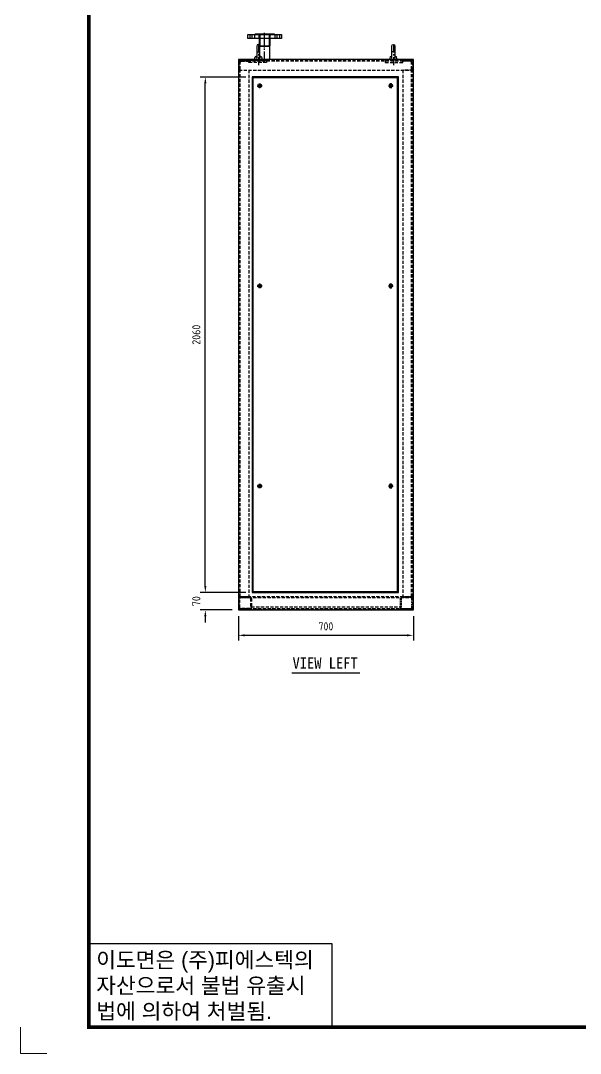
# Model space of a CAD drawing. Header units: millimetres. Extents: x -8980 to 16421, y 0 to 6237.
# Drawn here: x -8980 to -6741, y 0 to 4128 of the extents above; entities that cross this region are included whole.
import ezdxf
from ezdxf.enums import TextEntityAlignment as Align

# ---------------------------------------------------------------- set-up
doc = ezdxf.new("R2010")
doc.units = ezdxf.units.MM
for name, pattern in [('CENTER', [50.8, 31.75, -6.35, 6.35, -6.35]), ('CENTER1', [10, 7, -1, 1, -1]), ('HIDDEN', [9.525, 6.35, -3.175]), ('HIDDENX2', [19.05, 12.7, -6.35]), ('PHANTOM2', [31.75, 15.875, -3.175, 3.175, -3.175, 3.175, -3.175])]:
    doc.linetypes.add(name, pattern=pattern)
for name, color, linetype in [('3', 3, 'Continuous'), ('BOM', 6, 'Continuous'), ('CENTER', 1, 'CENTER'), ('FORMAT-1', 7, 'Continuous'), ('HL', 2, 'HIDDEN')]:
    doc.layers.add(name, color=color, linetype=linetype)
doc.styles.add('H', font='')
doc.styles.add('h1', font='')
doc.styles.add('HAN', font='')
doc.styles.get("Standard").update_dxf_attribs({"font": 'ISOCP.SHX', "bigfont": 'WHGTXT.SHX'})
doc.styles.get('H').set_extended_font_data('Dotum')
doc.styles.get('h1').set_extended_font_data('New Gulim')
doc.styles.get('HAN').set_extended_font_data('GulimChe')
doc.dimstyles.new('PS-10', dxfattribs={"dimscale": 10, "dimtxt": 3.2, "dimasz": 2.5, "dimexe": 2, "dimexo": 2.5, "dimgap": 2, "dimtad": 1, "dimtoh": 1, "dimrnd": 0.05, "dimzin": 12, "dimdsep": 46, "dimtxsty": 'Standard', "dimcen": 0, "dimclrt": 2, "dimazin": 3, "dimtfac": 1, "dimtofl": 0, "dimtmove": 0, "dimatfit": 3, "dimfxl": 0, "dimtolj": 1, "dimtzin": 0, "dimarcsym": 0})

# ---------------------------------------------------------------- blocks, each defined once
blk = doc.blocks.new('MCLBM1')
at = {"color": 0}
blk.add_circle((0, 0), 0.5, dxfattribs=at)
at = {"style": 'H'}
blk.add_text('BM', height=0.5, dxfattribs=at).set_placement((0, 0), align=Align.MIDDLE)
at = {"style": 'H', "flags": 1}
for tag, p in [('SPEC', (0, -3)), ('WEIGHT', (0, -5)), ('NAME', (0, -1)), ('ENAME', (0, -2)), ('MATERIAL', (0, -4)), ('REMARK', (0, -6))]:
    blk.add_attdef(tag, p, '', height=0.5, dxfattribs=at)
blk = doc.blocks.new('A$C288B02AA')
for points in [[(-3.2, 0.6, 0.414214), (-0.6, 3.2)], [(0.6, 3.2, 0.414214), (3.2, 0.6)], [(-3.2, -0.6, -0.414214), (-0.6, -3.2)], [(3.2, -0.6, 0.414214), (0.6, -3.2)]]:
    blk.add_lwpolyline(points, format="xyb")
at = {"color": 6, "linetype": 'PHANTOM2'}
blk.add_circle((0, 0), 7.5, dxfattribs=at)
blk.add_circle((0, 0), 6)
for start, end in [(169.5243, 190.4757), (79.5243, 100.4757), (349.5243, 10.4757), (259.5243, 280.4757)]:
    blk.add_arc((0, 0), 3.3, start, end)
at = {"layer": 'CENTER'}
for p, q in [((9, 0), (-9, 0)), ((0, 9), (0, -9))]:
    blk.add_line(p, q, dxfattribs=at)
at = {"layer": 'BOM', "rotation": 270}
blk.add_blockref('MCLBM1', (3.4, -3.4), dxfattribs=at)
blk = doc.blocks.new('*D153')
at = {"color": 0, "lineweight": -2}
for p, q in [((-8108.9, 1747.3), (-8108.9, 1650.7)), ((-7408.9, 1747.3), (-7408.9, 1650.7)), ((-7433.9, 1670.7), (-8083.9, 1670.7))]:
    blk.add_line(p, q, dxfattribs=at)
at = {"color": 0}
for points in [[(-8083.9, 1674.9), (-8083.9, 1666.6), (-8108.9, 1670.7)], [(-7433.9, 1674.9), (-7433.9, 1666.6), (-7408.9, 1670.7)]]:
    blk.add_solid(points, dxfattribs=at)
at = {"layer": 'DEFPOINTS', "color": 0}
for p in [(-8108.9, 1772.3, 0), (-7408.9, 1772.3, 0), (-8108.9, 1670.7)]:
    blk.add_point(p, dxfattribs=at)
at = {"color": 2, "insert": (-7758.9, 1706.7), "char_height": 32, "attachment_point": 5}
blk.add_mtext('\\A1;700', dxfattribs=at)
blk = doc.blocks.new('*D155')
at = {"color": 0, "lineweight": -2}
for p, q in [((-8241.1, 1867.3), (-8241.1, 1892.3)), ((-8078.9, 1842.3), (-8261.1, 1842.3)), ((-8133.9, 1772.3), (-8261.1, 1772.3)), ((-8241.1, 1747.3), (-8241.1, 1722.3))]:
    blk.add_line(p, q, dxfattribs=at)
at = {"color": 0}
for points in [[(-8245.2, 1867.3), (-8236.9, 1867.3), (-8241.1, 1842.3)], [(-8245.2, 1747.3), (-8236.9, 1747.3), (-8241.1, 1772.3)]]:
    blk.add_solid(points, dxfattribs=at)
at = {"layer": 'DEFPOINTS', "color": 0}
for p in [(-8241.1, 1842.3), (-8053.9, 1842.3), (-8108.9, 1772.3, 0)]:
    blk.add_point(p, dxfattribs=at)
at = {"color": 2, "insert": (-8277.1, 1807.3), "char_height": 32, "attachment_point": 5, "rotation": 90}
blk.add_mtext('\\A1;70', dxfattribs=at)
blk = doc.blocks.new('*D156')
at = {"color": 0, "lineweight": -2}
for p, q in [((-8078.9, 3902.3), (-8261.1, 3902.3)), ((-8241.1, 1867.3), (-8241.1, 3877.3)), ((-8078.9, 1842.3), (-8261.1, 1842.3))]:
    blk.add_line(p, q, dxfattribs=at)
at = {"color": 0}
for points in [[(-8245.2, 3877.3), (-8236.9, 3877.3), (-8241.1, 3902.3)], [(-8245.2, 1867.3), (-8236.9, 1867.3), (-8241.1, 1842.3)]]:
    blk.add_solid(points, dxfattribs=at)
at = {"layer": 'DEFPOINTS', "color": 0}
for p in [(-8241.1, 3902.3), (-8053.9, 3902.3), (-8053.9, 1842.3)]:
    blk.add_point(p, dxfattribs=at)
at = {"color": 2, "insert": (-8277.1, 2872.3), "char_height": 32, "attachment_point": 5, "rotation": 90}
blk.add_mtext('\\A1;2060', dxfattribs=at)
blk = doc.blocks.new('A$C73991B19')
at = {"color": 2}
for p, q in [((-59.5, 0), (-59.5, -16)), ((-40.5, 0), (-40.5, -16)), ((-21.6, -16), (-21.6, 0)), ((21.6, -16), (21.6, 0)), ((40.5, 0), (40.5, -16)), ((59.5, 0), (59.5, -16))]:
    blk.add_line(p, q, dxfattribs=at)
at = {"color": 3, "ltscale": 10}
blk.add_lwpolyline([(-67.5, -16), (-67.5, -2, -0.414214), (-65.5, 0), (65.5, 0, -0.414214), (67.5, -2), (67.5, -16)], format="xyb", close=True, dxfattribs=at)
at = {"layer": 'CENTER'}
for p, q in [((-50, -16), (-50, 0)), ((0, -16), (0, 0)), ((50, -16), (50, 0))]:
    blk.add_line(p, q, dxfattribs=at)
blk = doc.blocks.new('t3')
for p, q in [((0, 15.88), (46.25, 15.88)), ((0, 15.88), (0, 0)), ((46.25, 15.88), (46.25, 0)), ((0, 0), (46.25, 0))]:
    blk.add_line(p, q)
at = {"color": 1, "style": 'h1'}
for s, p in [('이도면은 (주)피에스텍의', (1.4, 11.29)), ('자산으로서 불법 유출시', (1.4, 6.41)), ('법에 의하여 처벌됨.', (1.4, 1.52))]:
    blk.add_text(s, height=3, dxfattribs=at).set_placement(p)
blk = doc.blocks.new('format-3')
at = {"color": 3, "lineweight": 9}
for p in [(0, 5), (5, 0)]:
    blk.add_line(p, (0, 0), dxfattribs=at)
at = {"layer": 'FORMAT-1', "const_width": 0.7}
blk.add_lwpolyline([(13, 5), (13, 292), (415, 292), (415, 5)], close=True, dxfattribs=at)
blk.add_blockref('t3', (13, 5))
at = {"style": 'HAN'}
for tag, height, p in [('MODEL-NAME', 3, (386.6, 31.53)), ('SCALE', 2.7, (321.31, 26.29)), ('PART-NAME', 3, (386.6, 26.29)), ('PART-NO', 3, (386.6, 21.01)), ('DRA-BY', 3, (261.22, 19.44)), ('CH-BY', 3, (277.71, 19.44)), ('APP-BY', 3, (294.2, 19.44)), ('관련업체', 3, (334.02, 9.26)), ('DRA-DATE', 2.5, (261.22, 7.48)), ('CH-DATE', 2.5, (277.71, 7.48)), ('APP-DATE', 2.5, (294.2, 7.48))]:
    blk.add_attdef(tag, text='', height=height, dxfattribs=at).set_placement(p, align=Align.MIDDLE_CENTER)

msp = doc.modelspace()

# ---------------------------------------------------------------- linework, layer by layer
at = {"color": 3, "ltscale": 10}
for p, q in [((-8041.946, 4075.148, -0.001), (-7965.946, 4075.148, -0.001)), ((-8041.946, 4075.148, -0.001), (-8041.946, 4072.348, -0.001)), ((-8041.946, 4072.348, -0.001), (-8029.296, 4072.348, -0.001)), ((-8025.296, 4068.348, -0.001), (-8025.296, 4027.148, -0.001)), ((-8022.496, 4075.148, -0.001), (-8022.496, 4025.148, -0.001)), ((-7985.396, 4075.148, -0.001), (-7985.396, 4025.148, -0.001)), ((-7982.596, 4068.348, -0.001), (-7982.596, 4027.148, -0.001)), ((-7965.946, 4072.348, -0.001), (-7978.596, 4072.348, -0.001)), ((-7965.946, 4075.148, -0.001), (-7965.946, 4072.348, -0.001)), ((-8025.296, 4027.148, -0.001), (-8023.296, 4025.148, -0.001)), ((-7982.596, 4023.93, 0), (-8025.296, 4023.93, 0)), ((-8023.296, 4025.148, -0.001), (-7984.596, 4025.148, -0.001)), ((-7982.596, 4027.148, -0.001), (-7984.596, 4025.148, -0.001))]:
    msp.add_line(p, q, dxfattribs=at)
at = {"color": 1, "linetype": 'CENTER1'}
msp.add_line((-8003.946, 4020.148, -0.001), (-8003.946, 4080.148, -0.001), dxfattribs=at)
at = {"color": 3}
for p, q in [((-7408.946, 3972.348, 0), (-8108.946, 3972.348, 0)), ((-8108.946, 3972.348, 0), (-8108.946, 1772.348, 0)), ((-7408.946, 1772.348, 0), (-7408.946, 3972.348, 0)), ((-8108.946, 1772.348, 0), (-7408.946, 1772.348, 0))]:
    msp.add_line(p, q, dxfattribs=at)
at = {"color": 2, "linetype": 'HIDDENX2'}
for p, q in [((-7411.246, 3970.048, 0), (-8106.646, 3970.048, 0)), ((-7411.246, 3965.048, 0), (-8106.646, 3965.048, 0)), ((-8101.646, 1824.648, 0), (-8101.646, 3930.048, 0)), ((-7416.246, 1824.648, 0), (-7416.246, 3930.048, 0)), ((-7411.246, 1824.648, 0), (-8106.646, 1824.648, 0)), ((-8106.646, 1824.648, 0), (-8106.646, 1774.648, 0)), ((-8106.646, 1821.448, 0), (-7411.246, 1821.448, 0)), ((-7411.246, 1774.648, 0), (-7411.246, 1824.648, 0)), ((-8106.646, 1777.848, 0), (-7411.246, 1777.848, 0)), ((-8106.646, 1774.648, 0), (-7411.246, 1774.648, 0)), ((-8106.646, 1774.648, 0), (-7411.246, 1774.648, 0))]:
    msp.add_line(p, q, dxfattribs=at)
msp.add_line((-7895.168, 1520.723, 0), (-7622.723, 1520.723, 0))
at = {"color": 3, "elevation": 0}
for points in [[(-8021.896, 3977.048, -0.5), (-8022.696, 3977.848), (-8022.696, 4026.098, 1), (-8035.196, 4026.098), (-8035.196, 3977.848, -0.5), (-8035.996, 3977.048)], [(-7495.996, 3977.048, 0.5), (-7495.196, 3977.848), (-7495.196, 4026.098, -1), (-7482.696, 4026.098), (-7482.696, 3977.848, 0.5), (-7481.896, 3977.048)], [(-8035.196, 3984.848, 0.11485452), (-8042.006, 3983.348)], [(-8015.886, 3983.348, 0.11485452), (-8022.696, 3984.848)], [(-7502.006, 3983.348, -0.11485452), (-7495.196, 3984.848)], [(-7482.696, 3984.848, -0.11485452), (-7475.886, 3983.348)]]:
    msp.add_lwpolyline(points, format="xyb", dxfattribs=at)
at = {"color": 3, "ltscale": 10, "elevation": -0.001}
msp.add_lwpolyline([(-7982.596, 3972.348), (-7982.596, 4023.93), (-7984.496, 4025.148), (-8023.396, 4025.148), (-8025.296, 4023.93), (-8025.296, 3972.348)], dxfattribs=at)
at = {"color": 2, "linetype": 'HIDDENX2', "elevation": 0}
for points in [[(-8106.646, 3970.048), (-8106.646, 3930.048), (-8104.646, 3930.048, 0.41421356), (-8101.646, 3933.048), (-8101.646, 3960.548, -0.41421356), (-8097.146, 3965.048), (-8069.646, 3965.048, 0.41421356), (-8066.646, 3968.048), (-8066.646, 3970.048)], [(-7411.246, 3970.048), (-7411.246, 3930.048), (-7413.246, 3930.048, -0.41421356), (-7416.246, 3933.048), (-7416.246, 3960.548, 0.41421356), (-7420.746, 3965.048), (-7448.246, 3965.048, -0.41421356), (-7451.246, 3968.048), (-7451.246, 3970.048)], [(-8106.646, 1818.248, -0.41421356), (-8100.246, 1824.648), (-8063.046, 1824.648, -0.41421356), (-8056.646, 1818.248), (-8056.646, 1781.048, -0.41421356), (-8063.046, 1774.648), (-8100.246, 1774.648, -0.41421356), (-8106.646, 1781.048)], [(-8103.446, 1818.248, -0.41421356), (-8100.246, 1821.448), (-8063.046, 1821.448, -0.41421356), (-8059.846, 1818.248), (-8059.846, 1781.048, -0.41421356), (-8063.046, 1777.848), (-8100.246, 1777.848, -0.41421356), (-8103.446, 1781.048)]]:
    msp.add_lwpolyline(points, format="xyb", close=True, dxfattribs=at)
for points in [[(-8106.646, 3930.048), (-7411.246, 3930.048), (-7411.246, 3970.048), (-8106.646, 3970.048)], [(-7996.646, 3960.048), (-8066.646, 3960.048), (-8066.646, 3970.048), (-7996.646, 3970.048)], [(-7521.246, 3960.048), (-7451.246, 3960.048), (-7451.246, 3970.048), (-7521.246, 3970.048)], [(-8066.646, 3930.048), (-8066.646, 1824.648), (-8106.646, 1824.648), (-8106.646, 3930.048)], [(-7451.246, 3930.048), (-7451.246, 1824.648), (-7411.246, 1824.648), (-7411.246, 3930.048)], [(-8056.646, 1784.648), (-7461.246, 1784.648), (-7461.246, 1774.648), (-8056.646, 1774.648)]]:
    msp.add_lwpolyline(points, close=True, dxfattribs=at)
at = {"color": 3, "elevation": 0}
for points in [[(-8022.696, 3983.348), (-8015.886, 3983.348), (-8013.946, 3972.348), (-8043.946, 3972.348), (-8042.006, 3983.348), (-8035.196, 3983.348)], [(-7495.196, 3983.348), (-7502.006, 3983.348), (-7503.946, 3972.348), (-7473.946, 3972.348), (-7475.886, 3983.348), (-7482.696, 3983.348)]]:
    msp.add_lwpolyline(points, dxfattribs=at)
at = {"color": 3, "ltscale": 10}
for centre, start, end in [((-8029.296, 4068.348, -0.001), 0, 90), ((-7978.596, 4068.348, -0.001), 90, 180)]:
    msp.add_arc(centre, 4, start, end, dxfattribs=at)
at = {"layer": '3', "elevation": 0}
for points in [[(-7468.946, 3902.348), (-8053.946, 3902.348), (-8053.946, 1842.348), (-7468.946, 1842.348)], [(-7471.946, 3899.348), (-8050.946, 3899.348), (-8050.946, 1845.348), (-7471.946, 1845.348)]]:
    msp.add_lwpolyline(points, close=True, dxfattribs=at)
at = {"layer": 'CENTER'}
for p, q in [((-8028.946, 4032.348, 0), (-8028.946, 3945.348, 0)), ((-8003.946, 3972.348, 0), (-8003.946, 4025.148, 0)), ((-7488.946, 4032.348, 0), (-7488.946, 3945.348, 0)), ((-8035.196, 4002.348, 0), (-8022.696, 4002.348, 0)), ((-7482.696, 4002.348, 0), (-7495.196, 4002.348, 0))]:
    msp.add_line(p, q, dxfattribs=at)
at = {"layer": 'HL', "elevation": 0}
for points in [[(-7411.246, 1818.248, 0.41421356), (-7417.646, 1824.648), (-7454.846, 1824.648, 0.41421356), (-7461.246, 1818.248), (-7461.246, 1781.048, 0.41421356), (-7454.846, 1774.648), (-7417.646, 1774.648, 0.41421356), (-7411.246, 1781.048)], [(-7414.446, 1818.248, 0.41421356), (-7417.646, 1821.448), (-7454.846, 1821.448, 0.41421356), (-7458.046, 1818.248), (-7458.046, 1781.048, 0.41421356), (-7454.846, 1777.848), (-7417.646, 1777.848, 0.41421356), (-7414.446, 1781.048)]]:
    msp.add_lwpolyline(points, format="xyb", close=True, dxfattribs=at)

# ---------------------------------------------------------------- block references
at = {"xscale": 21, "yscale": 21, "zscale": 21}
msp.add_blockref('format-3', (-8979.919, 0), dxfattribs=at)
for name, p in [('A$C73991B19', (-8003.946, 4072.348, -0.001)), ('A$C288B02AA', (-8023.946, 3867.348, -0.001)), ('A$C288B02AA', (-8023.946, 3067.348, -0.001)), ('A$C288B02AA', (-8023.946, 2267.348, -0.001))]:
    msp.add_blockref(name, p)
at = {"xscale": -1}
for p in [(-7498.946, 3867.348, -0.001), (-7498.946, 3067.348, -0.001), (-7498.946, 2267.348, -0.001)]:
    msp.add_blockref('A$C288B02AA', p, dxfattribs=at)

# ---------------------------------------------------------------- texts
at = {"color": 2, "style": 'HAN'}
msp.add_text('VIEW LEFT', height=44.8, dxfattribs=at).set_placement((-7892.21, 1537.903, 0))

# ---------------------------------------------------------------- dimensions: what is measured, and where the dimension line sits
dim = msp.add_linear_dim(base=(-8241.073, 3902.348, 0), p1=(-8053.946, 1842.348, 0), p2=(-8053.946, 3902.348, 0), angle=90, dimstyle='PS-10')
dim.commit()
dim.dimension.update_dxf_attribs({"geometry": '*D156', "text_midpoint": (-8277.076, 2872.348, 0)})
dim = msp.add_linear_dim(base=(-8241.073, 1842.348, 0), p1=(-8108.946, 1772.348, 0), p2=(-8053.946, 1842.348, 0), angle=90, dimstyle='PS-10')
dim.commit()
dim.dimension.update_dxf_attribs({"geometry": '*D155', "text_midpoint": (-8241.073, 1807.348, 0), "dimtype": 160})
dim = msp.add_linear_dim(base=(-8108.946, 1670.727, 0), p1=(-7408.946, 1772.348, 0), p2=(-8108.946, 1772.348, 0), dimstyle='PS-10')
dim.commit()
dim.dimension.update_dxf_attribs({"geometry": '*D153', "text_midpoint": (-7758.946, 1706.727, 0)})

doc.saveas('drawing.dxf')
